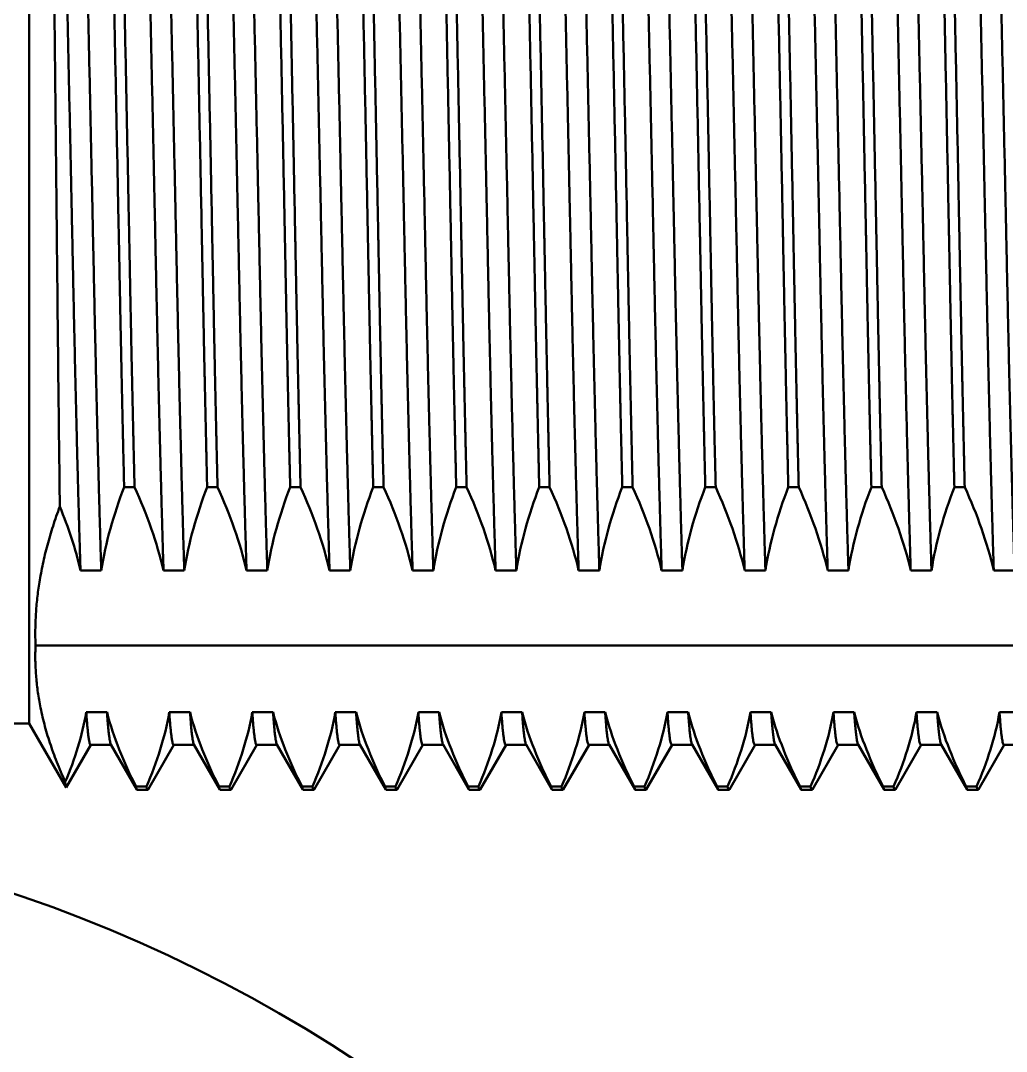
# Model space of a CAD drawing. Header units: millimetres. Extents: x -86 to 841, y -58 to 594.
# Drawn here: x 547.69 to 556.6, y 241.76 to 251.07 of the extents above; entities that cross this region are included whole.
import ezdxf

# ---------------------------------------------------------------- set-up
doc = ezdxf.new("R2010")
doc.units = ezdxf.units.MM
doc.layers.add('Visible (ISO)', color=7, linetype='Continuous', lineweight=50)

msp = doc.modelspace()

# ---------------------------------------------------------------- linework, layer by layer
at = {"layer": 'Visible (ISO)'}
for p, q in [((547.7696, 255.5206), (547.7696, 244.7206)), ((548.628, 246.8547), (548.7218, 246.8547)), ((549.378, 246.8547), (549.4718, 246.8547)), ((550.128, 246.8547), (550.2218, 246.8547)), ((550.878, 246.8547), (550.9718, 246.8547)), ((551.628, 246.8547), (551.7218, 246.8547)), ((552.378, 246.8547), (552.4718, 246.8547)), ((553.128, 246.8547), (553.2218, 246.8547)), ((553.878, 246.8547), (553.9718, 246.8547)), ((554.628, 246.8547), (554.7218, 246.8547)), ((555.378, 246.8547), (555.4718, 246.8547)), ((556.128, 246.8547), (556.2218, 246.8547)), ((548.4212, 246.1029), (548.2337, 246.1029)), ((549.1712, 246.1029), (548.9837, 246.1029)), ((549.9212, 246.1029), (549.7337, 246.1029)), ((550.6712, 246.1029), (550.4837, 246.1029)), ((551.4212, 246.1029), (551.2337, 246.1029)), ((552.1712, 246.1029), (551.9837, 246.1029)), ((552.9212, 246.1029), (552.7337, 246.1029)), ((553.6712, 246.1029), (553.4837, 246.1029)), ((554.4212, 246.1029), (554.2337, 246.1029)), ((555.1712, 246.1029), (554.9837, 246.1029)), ((555.9212, 246.1029), (555.7337, 246.1029)), ((556.6712, 246.1029), (556.4837, 246.1029)), ((547.8273, 245.4254), (560.416, 245.4254)), ((548.2858, 244.8212), (548.4733, 244.8212)), ((549.0358, 244.8212), (549.2233, 244.8212)), ((549.7858, 244.8212), (549.9733, 244.8212)), ((550.5358, 244.8212), (550.7233, 244.8212)), ((551.2858, 244.8212), (551.4733, 244.8212)), ((552.0358, 244.8212), (552.2233, 244.8212)), ((552.7858, 244.8212), (552.9733, 244.8212)), ((553.5358, 244.8212), (553.7233, 244.8212)), ((554.2858, 244.8212), (554.4733, 244.8212)), ((555.0358, 244.8212), (555.2233, 244.8212)), ((555.7858, 244.8212), (555.9733, 244.8212)), ((556.5358, 244.8212), (556.7233, 244.8212)), ((547.7696, 244.7206), (542.0054, 244.7206)), ((547.7696, 244.7206), (548.1036, 244.1421)), ((548.3278, 244.5266), (548.1057, 244.1421)), ((548.3255, 244.5266), (548.5107, 244.5266)), ((548.7431, 244.1243), (548.5085, 244.5306)), ((549.0778, 244.5266), (548.8453, 244.1243)), ((549.0755, 244.5266), (549.2607, 244.5266)), ((549.4931, 244.1243), (549.2585, 244.5306)), ((549.8278, 244.5266), (549.5953, 244.1243)), ((549.8255, 244.5266), (550.0107, 244.5266)), ((550.2431, 244.1243), (550.0085, 244.5306)), ((550.5778, 244.5266), (550.3453, 244.1243)), ((550.5755, 244.5266), (550.7607, 244.5266)), ((550.9931, 244.1243), (550.7585, 244.5306)), ((551.3278, 244.5266), (551.0953, 244.1243)), ((551.3255, 244.5266), (551.5107, 244.5266)), ((551.7431, 244.1243), (551.5085, 244.5306)), ((552.0778, 244.5266), (551.8453, 244.1243)), ((552.0755, 244.5266), (552.2607, 244.5266)), ((552.4931, 244.1243), (552.2585, 244.5306)), ((552.8278, 244.5266), (552.5953, 244.1243)), ((552.8255, 244.5266), (553.0107, 244.5266)), ((553.2431, 244.1243), (553.0085, 244.5306)), ((553.5778, 244.5266), (553.3453, 244.1243)), ((553.5755, 244.5266), (553.7607, 244.5266)), ((553.9931, 244.1243), (553.7585, 244.5306)), ((554.3278, 244.5266), (554.0953, 244.1243)), ((554.3255, 244.5266), (554.5107, 244.5266)), ((554.7431, 244.1243), (554.5085, 244.5306)), ((555.0778, 244.5266), (554.8453, 244.1243)), ((555.0755, 244.5266), (555.2607, 244.5266)), ((555.4931, 244.1243), (555.2585, 244.5306)), ((555.8278, 244.5266), (555.5953, 244.1243)), ((555.8255, 244.5266), (556.0107, 244.5266)), ((556.2431, 244.1243), (556.0085, 244.5306)), ((556.5778, 244.5266), (556.3453, 244.1243)), ((556.5755, 244.5266), (556.7607, 244.5266)), ((548.8289, 244.1508), (548.7352, 244.1508)), ((548.8412, 244.1206), (548.7474, 244.1206)), ((549.5789, 244.1508), (549.4852, 244.1508)), ((549.5912, 244.1206), (549.4974, 244.1206)), ((550.3289, 244.1508), (550.2352, 244.1508)), ((550.3412, 244.1206), (550.2474, 244.1206)), ((551.0789, 244.1508), (550.9852, 244.1508)), ((551.0912, 244.1206), (550.9974, 244.1206)), ((551.8289, 244.1508), (551.7352, 244.1508)), ((551.8412, 244.1206), (551.7474, 244.1206)), ((552.5789, 244.1508), (552.4852, 244.1508)), ((552.5912, 244.1206), (552.4974, 244.1206)), ((553.3289, 244.1508), (553.2352, 244.1508)), ((553.3412, 244.1206), (553.2474, 244.1206)), ((554.0789, 244.1508), (553.9852, 244.1508)), ((554.0912, 244.1206), (553.9974, 244.1206)), ((554.8289, 244.1508), (554.7352, 244.1508)), ((554.8412, 244.1206), (554.7474, 244.1206)), ((555.5789, 244.1508), (555.4852, 244.1508)), ((555.5912, 244.1206), (555.4974, 244.1206)), ((556.3289, 244.1508), (556.2352, 244.1508)), ((556.3412, 244.1206), (556.2474, 244.1206))]:
    msp.add_line(p, q, dxfattribs=at)
msp.add_arc((543.416, 230.6206), 13.25, 10.87572, 168.85231, dxfattribs=at)
msp.add_ellipse((548.0932, 250.1031), major_axis=(0.0114, -5.9619), ratio=0.010088, start_param=6.152069, end_param=6.300566, dxfattribs=at)
for points, weights, knots in [([(548.628, 246.8547), (548.6072, 247.7134), (548.5879, 248.7083), (548.541, 251.1237), (548.4941, 253.2454), (548.4472, 255.367), (548.4004, 255.952), (548.3848, 256.1458), (548.3681, 256.1169)], [0.962660741352, 0.967178132478, 1, 0.923879532511, 1, 0.923879532511, 1, 0.973432397853, 0.965410070246], [0.85075365, 0.85075365, 0.85075365, 0.85267857, 0.85267857, 0.85714286, 0.85714286, 0.86160714, 0.86160714, 0.86316527, 0.86316527, 0.86316527]), ([(548.7218, 246.8547), (548.7009, 247.7134), (548.6816, 248.7083), (548.6347, 251.1237), (548.5879, 253.2454), (548.541, 255.367), (548.4941, 255.952), (548.4806, 256.1206), (548.4662, 256.1206)], [0.962660741352, 0.967178132478, 1, 0.923879532511, 1, 0.923879532511, 1, 0.976805622715, 0.967746185884], [0.81503936, 0.81503936, 0.81503936, 0.81696429, 0.81696429, 0.82142857, 0.82142857, 0.82589286, 0.82589286, 0.82725315, 0.82725315, 0.82725315]), ([(549.378, 246.8547), (549.3572, 247.7134), (549.3379, 248.7083), (549.291, 251.1237), (549.2441, 253.2454), (549.1972, 255.367), (549.1504, 255.952), (549.1348, 256.1458), (549.1181, 256.1169)], [0.962660741352, 0.967178132478, 1, 0.923879532511, 1, 0.923879532511, 1, 0.973432397853, 0.965410070246], [0.81503936, 0.81503936, 0.81503936, 0.81696429, 0.81696429, 0.82142857, 0.82142857, 0.82589286, 0.82589286, 0.82745098, 0.82745098, 0.82745098]), ([(549.4718, 246.8547), (549.4509, 247.7134), (549.4316, 248.7083), (549.3847, 251.1237), (549.3379, 253.2454), (549.291, 255.367), (549.2441, 255.952), (549.2306, 256.1206), (549.2162, 256.1206)], [0.962660741352, 0.967178132478, 1, 0.923879532511, 1, 0.923879532511, 1, 0.976805622715, 0.967746185884], [0.77932507, 0.77932507, 0.77932507, 0.78125, 0.78125, 0.78571429, 0.78571429, 0.79017857, 0.79017857, 0.79153887, 0.79153887, 0.79153887]), ([(550.128, 246.8547), (550.1072, 247.7134), (550.0879, 248.7083), (550.041, 251.1237), (549.9941, 253.2454), (549.9472, 255.367), (549.9004, 255.952), (549.8848, 256.1458), (549.8681, 256.1169)], [0.962660741352, 0.967178132478, 1, 0.923879532511, 1, 0.923879532511, 1, 0.973432397853, 0.965410070246], [0.77932507, 0.77932507, 0.77932507, 0.78125, 0.78125, 0.78571429, 0.78571429, 0.79017857, 0.79017857, 0.7917367, 0.7917367, 0.7917367]), ([(550.2218, 246.8547), (550.2009, 247.7134), (550.1816, 248.7083), (550.1347, 251.1237), (550.0879, 253.2454), (550.041, 255.367), (549.9941, 255.952), (549.9806, 256.1206), (549.9662, 256.1206)], [0.962660741352, 0.967178132478, 1, 0.923879532511, 1, 0.923879532511, 1, 0.976805622715, 0.967746185884], [0.74361079, 0.74361079, 0.74361079, 0.74553571, 0.74553571, 0.75, 0.75, 0.75446429, 0.75446429, 0.75582458, 0.75582458, 0.75582458]), ([(550.878, 246.8547), (550.8572, 247.7134), (550.8379, 248.7083), (550.791, 251.1237), (550.7441, 253.2454), (550.6972, 255.367), (550.6504, 255.952), (550.6348, 256.1458), (550.6181, 256.1169)], [0.962660741352, 0.967178132478, 1, 0.923879532511, 1, 0.923879532511, 1, 0.973432397853, 0.965410070246], [0.74361079, 0.74361079, 0.74361079, 0.74553571, 0.74553571, 0.75, 0.75, 0.75446429, 0.75446429, 0.75602241, 0.75602241, 0.75602241]), ([(550.9718, 246.8547), (550.9509, 247.7134), (550.9316, 248.7083), (550.8847, 251.1237), (550.8379, 253.2454), (550.791, 255.367), (550.7441, 255.952), (550.7306, 256.1206), (550.7162, 256.1206)], [0.962660741352, 0.967178132478, 1, 0.923879532511, 1, 0.923879532511, 1, 0.976805622715, 0.967746185884], [0.7078965, 0.7078965, 0.7078965, 0.70982143, 0.70982143, 0.71428571, 0.71428571, 0.71875, 0.71875, 0.7201103, 0.7201103, 0.7201103]), ([(551.628, 246.8547), (551.6072, 247.7134), (551.5879, 248.7083), (551.541, 251.1237), (551.4941, 253.2454), (551.4472, 255.367), (551.4004, 255.952), (551.3848, 256.1458), (551.3681, 256.1169)], [0.962660741352, 0.967178132478, 1, 0.923879532511, 1, 0.923879532511, 1, 0.973432397853, 0.965410070246], [0.7078965, 0.7078965, 0.7078965, 0.70982143, 0.70982143, 0.71428571, 0.71428571, 0.71875, 0.71875, 0.72030813, 0.72030813, 0.72030813]), ([(551.7218, 246.8547), (551.7009, 247.7134), (551.6816, 248.7083), (551.6347, 251.1237), (551.5879, 253.2454), (551.541, 255.367), (551.4941, 255.952), (551.4806, 256.1206), (551.4662, 256.1206)], [0.962660741352, 0.967178132478, 1, 0.923879532511, 1, 0.923879532511, 1, 0.976805622715, 0.967746185884], [0.67218222, 0.67218222, 0.67218222, 0.67410714, 0.67410714, 0.67857143, 0.67857143, 0.68303571, 0.68303571, 0.68439601, 0.68439601, 0.68439601]), ([(552.378, 246.8547), (552.3572, 247.7134), (552.3379, 248.7083), (552.291, 251.1237), (552.2441, 253.2454), (552.1972, 255.367), (552.1504, 255.952), (552.1348, 256.1458), (552.1181, 256.1169)], [0.962660741352, 0.967178132478, 1, 0.923879532511, 1, 0.923879532511, 1, 0.973432397853, 0.965410070246], [0.67218222, 0.67218222, 0.67218222, 0.67410714, 0.67410714, 0.67857143, 0.67857143, 0.68303571, 0.68303571, 0.68459384, 0.68459384, 0.68459384]), ([(552.4718, 246.8547), (552.4509, 247.7134), (552.4316, 248.7083), (552.3847, 251.1237), (552.3379, 253.2454), (552.291, 255.367), (552.2441, 255.952), (552.2306, 256.1206), (552.2162, 256.1206)], [0.962660741352, 0.967178132478, 1, 0.923879532511, 1, 0.923879532511, 1, 0.976805622715, 0.967746185884], [0.63646793, 0.63646793, 0.63646793, 0.63839286, 0.63839286, 0.64285714, 0.64285714, 0.64732143, 0.64732143, 0.64868172, 0.64868172, 0.64868172]), ([(553.128, 246.8547), (553.1072, 247.7134), (553.0879, 248.7083), (553.041, 251.1237), (552.9941, 253.2454), (552.9472, 255.367), (552.9004, 255.952), (552.8848, 256.1458), (552.8681, 256.1169)], [0.962660741352, 0.967178132478, 1, 0.923879532511, 1, 0.923879532511, 1, 0.973432397853, 0.965410070246], [0.63646793, 0.63646793, 0.63646793, 0.63839286, 0.63839286, 0.64285714, 0.64285714, 0.64732143, 0.64732143, 0.64887956, 0.64887956, 0.64887956]), ([(553.2218, 246.8547), (553.2009, 247.7134), (553.1816, 248.7083), (553.1347, 251.1237), (553.0879, 253.2454), (553.041, 255.367), (552.9941, 255.952), (552.9806, 256.1206), (552.9662, 256.1206)], [0.962660741352, 0.967178132478, 1, 0.923879532511, 1, 0.923879532511, 1, 0.976805622715, 0.967746185884], [0.60075365, 0.60075365, 0.60075365, 0.60267857, 0.60267857, 0.60714286, 0.60714286, 0.61160714, 0.61160714, 0.61296744, 0.61296744, 0.61296744]), ([(553.878, 246.8547), (553.8572, 247.7134), (553.8379, 248.7083), (553.791, 251.1237), (553.7441, 253.2454), (553.6972, 255.367), (553.6504, 255.952), (553.6348, 256.1458), (553.6181, 256.1169)], [0.962660741352, 0.967178132478, 1, 0.923879532511, 1, 0.923879532511, 1, 0.973432397853, 0.965410070246], [0.60075365, 0.60075365, 0.60075365, 0.60267857, 0.60267857, 0.60714286, 0.60714286, 0.61160714, 0.61160714, 0.61316527, 0.61316527, 0.61316527]), ([(553.9718, 246.8547), (553.9509, 247.7134), (553.9316, 248.7083), (553.8847, 251.1237), (553.8379, 253.2454), (553.791, 255.367), (553.7441, 255.952), (553.7306, 256.1206), (553.7162, 256.1206)], [0.962660741352, 0.967178132478, 1, 0.923879532511, 1, 0.923879532511, 1, 0.976805622715, 0.967746185884], [0.56503936, 0.56503936, 0.56503936, 0.56696429, 0.56696429, 0.57142857, 0.57142857, 0.57589286, 0.57589286, 0.57725315, 0.57725315, 0.57725315]), ([(554.628, 246.8547), (554.6072, 247.7134), (554.5879, 248.7083), (554.541, 251.1237), (554.4941, 253.2454), (554.4472, 255.367), (554.4004, 255.952), (554.3848, 256.1458), (554.3681, 256.1169)], [0.962660741352, 0.967178132478, 1, 0.923879532511, 1, 0.923879532511, 1, 0.973432397853, 0.965410070246], [0.56503936, 0.56503936, 0.56503936, 0.56696429, 0.56696429, 0.57142857, 0.57142857, 0.57589286, 0.57589286, 0.57745098, 0.57745098, 0.57745098]), ([(554.7218, 246.8547), (554.7009, 247.7134), (554.6816, 248.7083), (554.6347, 251.1237), (554.5879, 253.2454), (554.541, 255.367), (554.4941, 255.952), (554.4806, 256.1206), (554.4662, 256.1206)], [0.962660741352, 0.967178132478, 1, 0.923879532511, 1, 0.923879532511, 1, 0.976805622715, 0.967746185884], [0.52932507, 0.52932507, 0.52932507, 0.53125, 0.53125, 0.53571429, 0.53571429, 0.54017857, 0.54017857, 0.54153887, 0.54153887, 0.54153887]), ([(555.378, 246.8547), (555.3572, 247.7134), (555.3379, 248.7083), (555.291, 251.1237), (555.2441, 253.2454), (555.1972, 255.367), (555.1504, 255.952), (555.1348, 256.1458), (555.1181, 256.1169)], [0.962660741352, 0.967178132478, 1, 0.923879532511, 1, 0.923879532511, 1, 0.973432397853, 0.965410070246], [0.52932507, 0.52932507, 0.52932507, 0.53125, 0.53125, 0.53571429, 0.53571429, 0.54017857, 0.54017857, 0.5417367, 0.5417367, 0.5417367]), ([(555.4718, 246.8547), (555.4509, 247.7134), (555.4316, 248.7083), (555.3847, 251.1237), (555.3379, 253.2454), (555.291, 255.367), (555.2441, 255.952), (555.2306, 256.1206), (555.2162, 256.1206)], [0.962660741352, 0.967178132478, 1, 0.923879532511, 1, 0.923879532511, 1, 0.976805622715, 0.967746185884], [0.49361079, 0.49361079, 0.49361079, 0.49553571, 0.49553571, 0.5, 0.5, 0.50446429, 0.50446429, 0.50582458, 0.50582458, 0.50582458]), ([(556.128, 246.8547), (556.1072, 247.7134), (556.0879, 248.7083), (556.041, 251.1237), (555.9941, 253.2454), (555.9472, 255.367), (555.9004, 255.952), (555.8848, 256.1458), (555.8681, 256.1169)], [0.962660741352, 0.967178132478, 1, 0.923879532511, 1, 0.923879532511, 1, 0.973432397853, 0.965410070246], [0.49361079, 0.49361079, 0.49361079, 0.49553571, 0.49553571, 0.5, 0.5, 0.50446429, 0.50446429, 0.50602241, 0.50602241, 0.50602241]), ([(556.2218, 246.8547), (556.2009, 247.7134), (556.1816, 248.7083), (556.1347, 251.1237), (556.0879, 253.2454), (556.041, 255.367), (555.9941, 255.952), (555.9806, 256.1206), (555.9662, 256.1206)], [0.962660741352, 0.967178132478, 1, 0.923879532511, 1, 0.923879532511, 1, 0.976805622715, 0.967746185884], [0.4578965, 0.4578965, 0.4578965, 0.45982143, 0.45982143, 0.46428571, 0.46428571, 0.46875, 0.46875, 0.4701103, 0.4701103, 0.4701103]), ([(548.2337, 246.1029), (548.1987, 247.2298), (548.166, 248.8038), (548.1191, 251.0558), (548.0722, 253.034), (548.0254, 255.0121), (547.9785, 255.5575), (547.9671, 255.6899), (547.955, 255.7108)], [0.968998828714, 0.945548623307, 1, 0.923879532511, 1, 0.923879532511, 1, 0.980392598618, 0.970886296234], [0.84948513, 0.84948513, 0.84948513, 0.85267857, 0.85267857, 0.85714286, 0.85714286, 0.86160714, 0.86160714, 0.86275707, 0.86275707, 0.86275707]), ([(548.4212, 246.1029), (548.3862, 247.2298), (548.3535, 248.8038), (548.3066, 251.0558), (548.2597, 253.034), (548.2129, 255.0121), (548.166, 255.5575), (548.1525, 255.7147), (548.138, 255.7147)], [0.968998828714, 0.945548623307, 1, 0.923879532511, 1, 0.923879532511, 1, 0.976805622715, 0.967746185884], [0.84948513, 0.84948513, 0.84948513, 0.85267857, 0.85267857, 0.85714286, 0.85714286, 0.86160714, 0.86160714, 0.86296744, 0.86296744, 0.86296744]), ([(548.9837, 246.1029), (548.9487, 247.2298), (548.916, 248.8038), (548.8691, 251.0558), (548.8222, 253.034), (548.7754, 255.0121), (548.7285, 255.5575), (548.7171, 255.6899), (548.705, 255.7108)], [0.968998828714, 0.945548623307, 1, 0.923879532511, 1, 0.923879532511, 1, 0.980392598618, 0.970886296234], [0.81377084, 0.81377084, 0.81377084, 0.81696429, 0.81696429, 0.82142857, 0.82142857, 0.82589286, 0.82589286, 0.82704278, 0.82704278, 0.82704278]), ([(549.1712, 246.1029), (549.1362, 247.2298), (549.1035, 248.8038), (549.0566, 251.0558), (549.0097, 253.034), (548.9629, 255.0121), (548.916, 255.5575), (548.9025, 255.7147), (548.888, 255.7147)], [0.968998828714, 0.945548623307, 1, 0.923879532511, 1, 0.923879532511, 1, 0.976805622714, 0.967746185884], [0.81377084, 0.81377084, 0.81377084, 0.81696429, 0.81696429, 0.82142857, 0.82142857, 0.82589286, 0.82589286, 0.82725315, 0.82725315, 0.82725315]), ([(549.7337, 246.1029), (549.6987, 247.2298), (549.666, 248.8038), (549.6191, 251.0558), (549.5722, 253.034), (549.5254, 255.0121), (549.4785, 255.5575), (549.4671, 255.6899), (549.455, 255.7108)], [0.968998828714, 0.945548623307, 1, 0.923879532511, 1, 0.923879532511, 1, 0.980392598618, 0.970886296234], [0.77805656, 0.77805656, 0.77805656, 0.78125, 0.78125, 0.78571429, 0.78571429, 0.79017857, 0.79017857, 0.7913285, 0.7913285, 0.7913285]), ([(549.9212, 246.1029), (549.8862, 247.2298), (549.8535, 248.8038), (549.8066, 251.0558), (549.7597, 253.034), (549.7129, 255.0121), (549.666, 255.5575), (549.6525, 255.7147), (549.638, 255.7147)], [0.968998828714, 0.945548623307, 1, 0.923879532511, 1, 0.923879532511, 1, 0.976805622714, 0.967746185884], [0.77805656, 0.77805656, 0.77805656, 0.78125, 0.78125, 0.78571429, 0.78571429, 0.79017857, 0.79017857, 0.79153887, 0.79153887, 0.79153887]), ([(550.4837, 246.1029), (550.4487, 247.2298), (550.416, 248.8038), (550.3691, 251.0558), (550.3222, 253.034), (550.2754, 255.0121), (550.2285, 255.5575), (550.2171, 255.6899), (550.205, 255.7108)], [0.968998828714, 0.945548623307, 1, 0.923879532511, 1, 0.923879532511, 1, 0.980392598618, 0.970886296234], [0.74234227, 0.74234227, 0.74234227, 0.74553571, 0.74553571, 0.75, 0.75, 0.75446429, 0.75446429, 0.75561421, 0.75561421, 0.75561421]), ([(550.6712, 246.1029), (550.6362, 247.2298), (550.6035, 248.8038), (550.5566, 251.0558), (550.5097, 253.034), (550.4629, 255.0121), (550.416, 255.5575), (550.4025, 255.7147), (550.388, 255.7147)], [0.968998828714, 0.945548623307, 1, 0.923879532511, 1, 0.923879532511, 1, 0.976805622714, 0.967746185884], [0.74234227, 0.74234227, 0.74234227, 0.74553571, 0.74553571, 0.75, 0.75, 0.75446429, 0.75446429, 0.75582458, 0.75582458, 0.75582458]), ([(551.2337, 246.1029), (551.1987, 247.2298), (551.166, 248.8038), (551.1191, 251.0558), (551.0722, 253.034), (551.0254, 255.0121), (550.9785, 255.5575), (550.9671, 255.6899), (550.955, 255.7108)], [0.968998828714, 0.945548623307, 1, 0.923879532511, 1, 0.923879532511, 1, 0.980392598618, 0.970886296234], [0.70662798, 0.70662798, 0.70662798, 0.70982143, 0.70982143, 0.71428571, 0.71428571, 0.71875, 0.71875, 0.71989993, 0.71989993, 0.71989993]), ([(551.4212, 246.1029), (551.3862, 247.2298), (551.3535, 248.8038), (551.3066, 251.0558), (551.2597, 253.034), (551.2129, 255.0121), (551.166, 255.5575), (551.1525, 255.7147), (551.138, 255.7147)], [0.968998828714, 0.945548623307, 1, 0.923879532511, 1, 0.923879532511, 1, 0.976805622714, 0.967746185884], [0.70662798, 0.70662798, 0.70662798, 0.70982143, 0.70982143, 0.71428571, 0.71428571, 0.71875, 0.71875, 0.7201103, 0.7201103, 0.7201103]), ([(551.9837, 246.1029), (551.9487, 247.2298), (551.916, 248.8038), (551.8691, 251.0558), (551.8222, 253.034), (551.7754, 255.0121), (551.7285, 255.5575), (551.7171, 255.6899), (551.705, 255.7108)], [0.968998828714, 0.945548623307, 1, 0.923879532511, 1, 0.923879532511, 1, 0.980392598618, 0.970886296234], [0.6709137, 0.6709137, 0.6709137, 0.67410714, 0.67410714, 0.67857143, 0.67857143, 0.68303571, 0.68303571, 0.68418564, 0.68418564, 0.68418564]), ([(552.1712, 246.1029), (552.1362, 247.2298), (552.1035, 248.8038), (552.0566, 251.0558), (552.0097, 253.034), (551.9629, 255.0121), (551.916, 255.5575), (551.9025, 255.7147), (551.888, 255.7147)], [0.968998828714, 0.945548623307, 1, 0.923879532511, 1, 0.923879532511, 1, 0.976805622714, 0.967746185884], [0.6709137, 0.6709137, 0.6709137, 0.67410714, 0.67410714, 0.67857143, 0.67857143, 0.68303571, 0.68303571, 0.68439601, 0.68439601, 0.68439601]), ([(552.7337, 246.1029), (552.6987, 247.2298), (552.666, 248.8038), (552.6191, 251.0558), (552.5722, 253.034), (552.5254, 255.0121), (552.4785, 255.5575), (552.4671, 255.6899), (552.455, 255.7108)], [0.968998828714, 0.945548623307, 1, 0.923879532511, 1, 0.923879532511, 1, 0.980392598618, 0.970886296234], [0.63519941, 0.63519941, 0.63519941, 0.63839286, 0.63839286, 0.64285714, 0.64285714, 0.64732143, 0.64732143, 0.64847136, 0.64847136, 0.64847136]), ([(552.9212, 246.1029), (552.8862, 247.2298), (552.8535, 248.8038), (552.8066, 251.0558), (552.7597, 253.034), (552.7129, 255.0121), (552.666, 255.5575), (552.6525, 255.7147), (552.638, 255.7147)], [0.968998828714, 0.945548623307, 1, 0.923879532511, 1, 0.923879532511, 1, 0.976805622714, 0.967746185884], [0.63519941, 0.63519941, 0.63519941, 0.63839286, 0.63839286, 0.64285714, 0.64285714, 0.64732143, 0.64732143, 0.64868172, 0.64868172, 0.64868172]), ([(553.4837, 246.1029), (553.4487, 247.2298), (553.416, 248.8038), (553.3691, 251.0558), (553.3222, 253.034), (553.2754, 255.0121), (553.2285, 255.5575), (553.2171, 255.6899), (553.205, 255.7108)], [0.968998828714, 0.945548623307, 1, 0.923879532511, 1, 0.923879532511, 1, 0.980392598618, 0.970886296234], [0.59948513, 0.59948513, 0.59948513, 0.60267857, 0.60267857, 0.60714286, 0.60714286, 0.61160714, 0.61160714, 0.61275707, 0.61275707, 0.61275707]), ([(553.6712, 246.1029), (553.6362, 247.2298), (553.6035, 248.8038), (553.5566, 251.0558), (553.5097, 253.034), (553.4629, 255.0121), (553.416, 255.5575), (553.4025, 255.7147), (553.388, 255.7147)], [0.968998828714, 0.945548623307, 1, 0.923879532511, 1, 0.923879532511, 1, 0.976805622714, 0.967746185884], [0.59948513, 0.59948513, 0.59948513, 0.60267857, 0.60267857, 0.60714286, 0.60714286, 0.61160714, 0.61160714, 0.61296744, 0.61296744, 0.61296744]), ([(554.2337, 246.1029), (554.1987, 247.2298), (554.166, 248.8038), (554.1191, 251.0558), (554.0722, 253.034), (554.0254, 255.0121), (553.9785, 255.5575), (553.9671, 255.6899), (553.955, 255.7108)], [0.968998828714, 0.945548623307, 1, 0.923879532511, 1, 0.923879532511, 1, 0.980392598618, 0.970886296234], [0.56377084, 0.56377084, 0.56377084, 0.56696429, 0.56696429, 0.57142857, 0.57142857, 0.57589286, 0.57589286, 0.57704278, 0.57704278, 0.57704278]), ([(554.4212, 246.1029), (554.3862, 247.2298), (554.3535, 248.8038), (554.3066, 251.0558), (554.2597, 253.034), (554.2129, 255.0121), (554.166, 255.5575), (554.1525, 255.7147), (554.138, 255.7147)], [0.968998828714, 0.945548623307, 1, 0.923879532511, 1, 0.923879532511, 1, 0.976805622714, 0.967746185884], [0.56377084, 0.56377084, 0.56377084, 0.56696429, 0.56696429, 0.57142857, 0.57142857, 0.57589286, 0.57589286, 0.57725315, 0.57725315, 0.57725315]), ([(554.9837, 246.1029), (554.9487, 247.2298), (554.916, 248.8038), (554.8691, 251.0558), (554.8222, 253.034), (554.7754, 255.0121), (554.7285, 255.5575), (554.7171, 255.6899), (554.705, 255.7108)], [0.968998828714, 0.945548623307, 1, 0.923879532511, 1, 0.923879532511, 1, 0.980392598618, 0.970886296234], [0.52805656, 0.52805656, 0.52805656, 0.53125, 0.53125, 0.53571429, 0.53571429, 0.54017857, 0.54017857, 0.5413285, 0.5413285, 0.5413285]), ([(555.1712, 246.1029), (555.1362, 247.2298), (555.1035, 248.8038), (555.0566, 251.0558), (555.0097, 253.034), (554.9629, 255.0121), (554.916, 255.5575), (554.9025, 255.7147), (554.888, 255.7147)], [0.968998828714, 0.945548623307, 1, 0.923879532511, 1, 0.923879532511, 1, 0.976805622714, 0.967746185884], [0.52805656, 0.52805656, 0.52805656, 0.53125, 0.53125, 0.53571429, 0.53571429, 0.54017857, 0.54017857, 0.54153887, 0.54153887, 0.54153887]), ([(555.7337, 246.1029), (555.6987, 247.2298), (555.666, 248.8038), (555.6191, 251.0558), (555.5722, 253.034), (555.5254, 255.0121), (555.4785, 255.5575), (555.4671, 255.6899), (555.455, 255.7108)], [0.968998828714, 0.945548623307, 1, 0.923879532511, 1, 0.923879532511, 1, 0.980392598618, 0.970886296234], [0.49234227, 0.49234227, 0.49234227, 0.49553571, 0.49553571, 0.5, 0.5, 0.50446429, 0.50446429, 0.50561421, 0.50561421, 0.50561421]), ([(555.9212, 246.1029), (555.8862, 247.2298), (555.8535, 248.8038), (555.8066, 251.0558), (555.7597, 253.034), (555.7129, 255.0121), (555.666, 255.5575), (555.6525, 255.7147), (555.638, 255.7147)], [0.968998828714, 0.945548623307, 1, 0.923879532511, 1, 0.923879532511, 1, 0.976805622714, 0.967746185884], [0.49234227, 0.49234227, 0.49234227, 0.49553571, 0.49553571, 0.5, 0.5, 0.50446429, 0.50446429, 0.50582458, 0.50582458, 0.50582458]), ([(556.4837, 246.1029), (556.4487, 247.2298), (556.416, 248.8038), (556.3691, 251.0558), (556.3222, 253.034), (556.2754, 255.0121), (556.2285, 255.5575), (556.2171, 255.6899), (556.205, 255.7108)], [0.968998828714, 0.945548623307, 1, 0.923879532511, 1, 0.923879532511, 1, 0.980392598618, 0.970886296234], [0.45662798, 0.45662798, 0.45662798, 0.45982143, 0.45982143, 0.46428571, 0.46428571, 0.46875, 0.46875, 0.46989993, 0.46989993, 0.46989993]), ([(556.6712, 246.1029), (556.6362, 247.2298), (556.6035, 248.8038), (556.5566, 251.0558), (556.5097, 253.034), (556.4629, 255.0121), (556.416, 255.5575), (556.4025, 255.7147), (556.388, 255.7147)], [0.968998828714, 0.945548623307, 1, 0.923879532511, 1, 0.923879532511, 1, 0.976805622714, 0.967746185884], [0.45662798, 0.45662798, 0.45662798, 0.45982143, 0.45982143, 0.46428571, 0.46428571, 0.46875, 0.46875, 0.4701103, 0.4701103, 0.4701103])]:
    msp.add_rational_spline(points, weights, degree=2, knots=knots, dxfattribs=at)
for points, knots in [([(548.0469, 246.6807), (548.0423, 247.0423), (548.0377, 247.431), (548.0286, 248.2642), (548.0242, 248.7097), (548.012, 249.922), (548.0039, 250.695), (547.9881, 252.1492), (547.9808, 252.8209), (547.9662, 253.9912), (547.9586, 254.4855), (547.9429, 255.2797), (547.9351, 255.5581), (547.9238, 255.7527), (547.92, 255.7811), (547.9161, 255.7744)], [-1.433975, -1.433975, -1.433975, -1.433975, -1.302401, -1.302401, -1.165545, -1.165545, -0.9371, -0.9371, -0.718486, -0.718486, -0.505454, -0.505454, -0.279411, -0.279411, -0.170158, -0.170158, -0.170158, -0.170158]), ([(548.628, 246.8547), (548.58, 246.7306), (548.5382, 246.606), (548.4686, 246.3551), (548.441, 246.2294), (548.4212, 246.1029)], [-0.1383794, -0.1383794, -0.1383794, -0.1383794, -0.0692014, -0.0692014, 0, 0, 0, 0]), ([(548.9837, 246.1029), (548.9541, 246.2295), (548.9169, 246.3553), (548.8289, 246.6061), (548.7781, 246.7308), (548.7218, 246.8547)], [-0.1392069, -0.1392069, -0.1392069, -0.1392069, -0.0696465, -0.0696465, 0, 0, 0, 0]), ([(549.378, 246.8547), (549.33, 246.7306), (549.2882, 246.606), (549.2186, 246.3551), (549.191, 246.2294), (549.1712, 246.1029)], [-0.1383794, -0.1383794, -0.1383794, -0.1383794, -0.0692014, -0.0692014, 0, 0, 0, 0]), ([(549.7337, 246.1029), (549.7041, 246.2295), (549.6669, 246.3553), (549.5789, 246.6061), (549.5281, 246.7308), (549.4718, 246.8547)], [-0.1392069, -0.1392069, -0.1392069, -0.1392069, -0.0696465, -0.0696465, 0, 0, 0, 0]), ([(550.128, 246.8547), (550.08, 246.7306), (550.0382, 246.606), (549.9686, 246.3551), (549.941, 246.2294), (549.9212, 246.1029)], [-0.1383794, -0.1383794, -0.1383794, -0.1383794, -0.0692014, -0.0692014, 0, 0, 0, 0]), ([(550.4837, 246.1029), (550.4541, 246.2295), (550.4169, 246.3553), (550.3289, 246.6061), (550.2781, 246.7308), (550.2218, 246.8547)], [-0.1392069, -0.1392069, -0.1392069, -0.1392069, -0.0696465, -0.0696465, 0, 0, 0, 0]), ([(550.878, 246.8547), (550.83, 246.7306), (550.7882, 246.606), (550.7186, 246.3551), (550.691, 246.2294), (550.6712, 246.1029)], [-0.1383794, -0.1383794, -0.1383794, -0.1383794, -0.0692014, -0.0692014, 0, 0, 0, 0]), ([(551.2337, 246.1029), (551.2041, 246.2295), (551.1669, 246.3553), (551.0789, 246.6061), (551.0281, 246.7308), (550.9718, 246.8547)], [-0.1392069, -0.1392069, -0.1392069, -0.1392069, -0.0696465, -0.0696465, 0, 0, 0, 0]), ([(551.628, 246.8547), (551.58, 246.7306), (551.5382, 246.606), (551.4686, 246.3551), (551.441, 246.2294), (551.4212, 246.1029)], [-0.1383794, -0.1383794, -0.1383794, -0.1383794, -0.0692014, -0.0692014, 0, 0, 0, 0]), ([(551.9837, 246.1029), (551.9541, 246.2295), (551.9169, 246.3553), (551.8289, 246.6061), (551.7781, 246.7308), (551.7218, 246.8547)], [-0.1392069, -0.1392069, -0.1392069, -0.1392069, -0.0696465, -0.0696465, 0, 0, 0, 0]), ([(552.378, 246.8547), (552.33, 246.7306), (552.2882, 246.606), (552.2186, 246.3551), (552.191, 246.2294), (552.1712, 246.1029)], [-0.1383794, -0.1383794, -0.1383794, -0.1383794, -0.0692014, -0.0692014, 0, 0, 0, 0]), ([(552.7337, 246.1029), (552.7041, 246.2295), (552.6669, 246.3553), (552.5789, 246.6061), (552.5281, 246.7308), (552.4718, 246.8547)], [-0.1392069, -0.1392069, -0.1392069, -0.1392069, -0.0696465, -0.0696465, 0, 0, 0, 0]), ([(553.128, 246.8547), (553.08, 246.7306), (553.0382, 246.606), (552.9686, 246.3551), (552.941, 246.2294), (552.9212, 246.1029)], [-0.1383794, -0.1383794, -0.1383794, -0.1383794, -0.0692014, -0.0692014, 0, 0, 0, 0]), ([(553.4837, 246.1029), (553.4541, 246.2295), (553.4169, 246.3553), (553.3289, 246.6061), (553.2781, 246.7308), (553.2218, 246.8547)], [-0.1392069, -0.1392069, -0.1392069, -0.1392069, -0.0696465, -0.0696465, 0, 0, 0, 0]), ([(553.878, 246.8547), (553.83, 246.7306), (553.7882, 246.606), (553.7186, 246.3551), (553.691, 246.2294), (553.6712, 246.1029)], [-0.1383794, -0.1383794, -0.1383794, -0.1383794, -0.0692014, -0.0692014, 0, 0, 0, 0]), ([(554.2337, 246.1029), (554.2041, 246.2295), (554.1669, 246.3553), (554.0789, 246.6061), (554.0281, 246.7308), (553.9718, 246.8547)], [-0.1392069, -0.1392069, -0.1392069, -0.1392069, -0.0696465, -0.0696465, 0, 0, 0, 0]), ([(554.628, 246.8547), (554.58, 246.7306), (554.5382, 246.606), (554.4686, 246.3551), (554.441, 246.2294), (554.4212, 246.1029)], [-0.1383794, -0.1383794, -0.1383794, -0.1383794, -0.0692014, -0.0692014, 0, 0, 0, 0]), ([(554.9837, 246.1029), (554.9541, 246.2295), (554.9169, 246.3553), (554.8289, 246.6061), (554.7781, 246.7308), (554.7218, 246.8547)], [-0.1392069, -0.1392069, -0.1392069, -0.1392069, -0.0696465, -0.0696465, 0, 0, 0, 0]), ([(555.378, 246.8547), (555.33, 246.7306), (555.2882, 246.606), (555.2186, 246.3551), (555.191, 246.2294), (555.1712, 246.1029)], [-0.1383794, -0.1383794, -0.1383794, -0.1383794, -0.0692014, -0.0692014, 0, 0, 0, 0]), ([(555.7337, 246.1029), (555.7041, 246.2295), (555.6669, 246.3553), (555.5789, 246.6061), (555.5281, 246.7308), (555.4718, 246.8547)], [-0.1392069, -0.1392069, -0.1392069, -0.1392069, -0.0696465, -0.0696465, 0, 0, 0, 0]), ([(556.128, 246.8547), (556.08, 246.7306), (556.0382, 246.606), (555.9686, 246.3551), (555.941, 246.2294), (555.9212, 246.1029)], [-0.1383794, -0.1383794, -0.1383794, -0.1383794, -0.0692014, -0.0692014, 0, 0, 0, 0]), ([(556.4837, 246.1029), (556.4541, 246.2295), (556.4169, 246.3553), (556.3289, 246.6061), (556.2781, 246.7308), (556.2218, 246.8547)], [-0.1392069, -0.1392069, -0.1392069, -0.1392069, -0.0696465, -0.0696465, 0, 0, 0, 0]), ([(548.2337, 246.1029), (548.211, 246.2), (548.1839, 246.2966), (548.1213, 246.4893), (548.0859, 246.5852), (548.0469, 246.6807)], [-0.1067052, -0.1067052, -0.1067052, -0.1067052, -0.0533638, -0.0533638, -0.000001, -0.000001, -0.000001, -0.000001]), ([(548.0967, 244.1924), (548.1402, 244.2962), (548.1782, 244.4005), (548.2418, 244.6104), (548.2672, 244.7155), (548.2858, 244.8212)], [-0.1297069, -0.1297069, -0.1297069, -0.1297069, -0.0648638, -0.0648638, 0, 0, 0, 0]), ([(548.4733, 244.8212), (548.5028, 244.7083), (548.5401, 244.5961), (548.6281, 244.3725), (548.6788, 244.2613), (548.7352, 244.1508)], [-0.1392079, -0.1392079, -0.1392079, -0.1392079, -0.0696475, -0.0696475, -0.000001, -0.000001, -0.000001, -0.000001]), ([(548.8289, 244.1508), (548.8769, 244.2614), (548.9188, 244.3726), (548.9884, 244.5963), (549.016, 244.7084), (549.0358, 244.8212)], [-0.1383794, -0.1383794, -0.1383794, -0.1383794, -0.0692014, -0.0692014, 0, 0, 0, 0]), ([(549.2233, 244.8212), (549.2528, 244.7083), (549.2901, 244.5961), (549.3781, 244.3725), (549.4288, 244.2613), (549.4852, 244.1508)], [-0.1392079, -0.1392079, -0.1392079, -0.1392079, -0.0696475, -0.0696475, -0.000001, -0.000001, -0.000001, -0.000001]), ([(549.5789, 244.1508), (549.6269, 244.2614), (549.6688, 244.3726), (549.7384, 244.5963), (549.766, 244.7084), (549.7858, 244.8212)], [-0.1383794, -0.1383794, -0.1383794, -0.1383794, -0.0692014, -0.0692014, 0, 0, 0, 0]), ([(549.9733, 244.8212), (550.0028, 244.7083), (550.0401, 244.5961), (550.1281, 244.3725), (550.1788, 244.2613), (550.2352, 244.1508)], [-0.1392079, -0.1392079, -0.1392079, -0.1392079, -0.0696475, -0.0696475, -0.000001, -0.000001, -0.000001, -0.000001]), ([(550.3289, 244.1508), (550.3769, 244.2614), (550.4188, 244.3726), (550.4884, 244.5963), (550.516, 244.7084), (550.5358, 244.8212)], [-0.1383794, -0.1383794, -0.1383794, -0.1383794, -0.0692014, -0.0692014, 0, 0, 0, 0]), ([(550.7233, 244.8212), (550.7528, 244.7083), (550.7901, 244.5961), (550.8781, 244.3725), (550.9288, 244.2613), (550.9852, 244.1508)], [-0.1392079, -0.1392079, -0.1392079, -0.1392079, -0.0696475, -0.0696475, -0.000001, -0.000001, -0.000001, -0.000001]), ([(551.0789, 244.1508), (551.1269, 244.2614), (551.1688, 244.3726), (551.2384, 244.5963), (551.266, 244.7084), (551.2858, 244.8212)], [-0.1383794, -0.1383794, -0.1383794, -0.1383794, -0.0692014, -0.0692014, 0, 0, 0, 0]), ([(551.4733, 244.8212), (551.5028, 244.7083), (551.5401, 244.5961), (551.6281, 244.3725), (551.6788, 244.2613), (551.7352, 244.1508)], [-0.1392079, -0.1392079, -0.1392079, -0.1392079, -0.0696475, -0.0696475, -0.000001, -0.000001, -0.000001, -0.000001]), ([(551.8289, 244.1508), (551.8769, 244.2614), (551.9188, 244.3726), (551.9884, 244.5963), (552.016, 244.7084), (552.0358, 244.8212)], [-0.1383794, -0.1383794, -0.1383794, -0.1383794, -0.0692014, -0.0692014, 0, 0, 0, 0]), ([(552.2233, 244.8212), (552.2528, 244.7083), (552.2901, 244.5961), (552.3781, 244.3725), (552.4288, 244.2613), (552.4852, 244.1508)], [-0.1392079, -0.1392079, -0.1392079, -0.1392079, -0.0696475, -0.0696475, -0.000001, -0.000001, -0.000001, -0.000001]), ([(552.5789, 244.1508), (552.6269, 244.2614), (552.6688, 244.3726), (552.7384, 244.5963), (552.766, 244.7084), (552.7858, 244.8212)], [-0.1383794, -0.1383794, -0.1383794, -0.1383794, -0.0692014, -0.0692014, 0, 0, 0, 0]), ([(552.9733, 244.8212), (553.0028, 244.7083), (553.0401, 244.5961), (553.1281, 244.3725), (553.1788, 244.2613), (553.2352, 244.1508)], [-0.1392079, -0.1392079, -0.1392079, -0.1392079, -0.0696475, -0.0696475, -0.000001, -0.000001, -0.000001, -0.000001]), ([(553.3289, 244.1508), (553.3769, 244.2614), (553.4188, 244.3726), (553.4884, 244.5963), (553.516, 244.7084), (553.5358, 244.8212)], [-0.1383794, -0.1383794, -0.1383794, -0.1383794, -0.0692014, -0.0692014, 0, 0, 0, 0]), ([(553.7233, 244.8212), (553.7528, 244.7083), (553.7901, 244.5961), (553.8781, 244.3725), (553.9288, 244.2613), (553.9852, 244.1508)], [-0.1392079, -0.1392079, -0.1392079, -0.1392079, -0.0696475, -0.0696475, -0.000001, -0.000001, -0.000001, -0.000001]), ([(554.0789, 244.1508), (554.1269, 244.2614), (554.1688, 244.3726), (554.2384, 244.5963), (554.266, 244.7084), (554.2858, 244.8212)], [-0.1383794, -0.1383794, -0.1383794, -0.1383794, -0.0692014, -0.0692014, 0, 0, 0, 0]), ([(554.4733, 244.8212), (554.5028, 244.7083), (554.5401, 244.5961), (554.6281, 244.3725), (554.6788, 244.2613), (554.7352, 244.1508)], [-0.1392079, -0.1392079, -0.1392079, -0.1392079, -0.0696475, -0.0696475, -0.000001, -0.000001, -0.000001, -0.000001]), ([(554.8289, 244.1508), (554.8769, 244.2614), (554.9188, 244.3726), (554.9884, 244.5963), (555.016, 244.7084), (555.0358, 244.8212)], [-0.1383794, -0.1383794, -0.1383794, -0.1383794, -0.0692014, -0.0692014, 0, 0, 0, 0]), ([(555.2233, 244.8212), (555.2528, 244.7083), (555.2901, 244.5961), (555.3781, 244.3725), (555.4288, 244.2613), (555.4852, 244.1508)], [-0.1392079, -0.1392079, -0.1392079, -0.1392079, -0.0696475, -0.0696475, -0.000001, -0.000001, -0.000001, -0.000001]), ([(555.5789, 244.1508), (555.6269, 244.2614), (555.6688, 244.3726), (555.7384, 244.5963), (555.766, 244.7084), (555.7858, 244.8212)], [-0.1383794, -0.1383794, -0.1383794, -0.1383794, -0.0692014, -0.0692014, 0, 0, 0, 0]), ([(555.9733, 244.8212), (556.0028, 244.7083), (556.0401, 244.5961), (556.1281, 244.3725), (556.1788, 244.2613), (556.2352, 244.1508)], [-0.1392079, -0.1392079, -0.1392079, -0.1392079, -0.0696475, -0.0696475, -0.000001, -0.000001, -0.000001, -0.000001]), ([(556.3289, 244.1508), (556.3769, 244.2614), (556.4188, 244.3726), (556.4884, 244.5963), (556.516, 244.7084), (556.5358, 244.8212)], [-0.1383794, -0.1383794, -0.1383794, -0.1383794, -0.0692014, -0.0692014, 0, 0, 0, 0])]:
    msp.add_open_spline(points, degree=3, knots=knots, dxfattribs=at)
for points, weights in [([(548.0469, 246.6807), (547.8051, 246.032), (547.8273, 245.4254)], [3.3471257259, 3.47505265239, 3.46289345925]), ([(547.8273, 245.4254), (547.803, 244.834), (548.0967, 244.1924)], [3.46497204023, 3.47827698668, 3.32395212452]), ([(548.3255, 244.5266), (548.3056, 244.5266), (548.2858, 244.8212)], [0.967746185884, 0.955537588594, 0.968998828714]), ([(548.5085, 244.5306), (548.4908, 244.5611), (548.4733, 244.8212)], [0.965263472204, 0.957095981797, 0.968998828714]), ([(549.0755, 244.5266), (549.0556, 244.5266), (549.0358, 244.8212)], [0.967746185884, 0.955537588594, 0.968998828714]), ([(549.2585, 244.5306), (549.2408, 244.5611), (549.2233, 244.8212)], [0.965263472204, 0.957095981797, 0.968998828714]), ([(549.8255, 244.5266), (549.8056, 244.5266), (549.7858, 244.8212)], [0.967746185884, 0.955537588594, 0.968998828714]), ([(550.0085, 244.5306), (549.9908, 244.5611), (549.9733, 244.8212)], [0.965263472204, 0.957095981797, 0.968998828714]), ([(550.5755, 244.5266), (550.5556, 244.5266), (550.5358, 244.8212)], [0.967746185884, 0.955537588594, 0.968998828714]), ([(550.7585, 244.5306), (550.7408, 244.5611), (550.7233, 244.8212)], [0.965263472204, 0.957095981797, 0.968998828714]), ([(551.3255, 244.5266), (551.3056, 244.5266), (551.2858, 244.8212)], [0.967746185884, 0.955537588594, 0.968998828714]), ([(551.5085, 244.5306), (551.4908, 244.5611), (551.4733, 244.8212)], [0.965263472204, 0.957095981797, 0.968998828714]), ([(552.0755, 244.5266), (552.0556, 244.5266), (552.0358, 244.8212)], [0.967746185884, 0.955537588594, 0.968998828714]), ([(552.2585, 244.5306), (552.2408, 244.5611), (552.2233, 244.8212)], [0.965263472204, 0.957095981797, 0.968998828714]), ([(552.8255, 244.5266), (552.8056, 244.5266), (552.7858, 244.8212)], [0.967746185884, 0.955537588594, 0.968998828714]), ([(553.0085, 244.5306), (552.9908, 244.5611), (552.9733, 244.8212)], [0.965263472204, 0.957095981797, 0.968998828714]), ([(553.5755, 244.5266), (553.5556, 244.5266), (553.5358, 244.8212)], [0.967746185884, 0.955537588594, 0.968998828714]), ([(553.7585, 244.5306), (553.7408, 244.5611), (553.7233, 244.8212)], [0.965263472204, 0.957095981797, 0.968998828714]), ([(554.3255, 244.5266), (554.3056, 244.5266), (554.2858, 244.8212)], [0.967746185884, 0.955537588594, 0.968998828714]), ([(554.5085, 244.5306), (554.4908, 244.5611), (554.4733, 244.8212)], [0.965263472204, 0.957095981797, 0.968998828714]), ([(555.0755, 244.5266), (555.0556, 244.5266), (555.0358, 244.8212)], [0.967746185884, 0.955537588594, 0.968998828714]), ([(555.2585, 244.5306), (555.2408, 244.5611), (555.2233, 244.8212)], [0.965263472204, 0.957095981797, 0.968998828714]), ([(555.8255, 244.5266), (555.8056, 244.5266), (555.7858, 244.8212)], [0.967746185884, 0.955537588594, 0.968998828714]), ([(556.0085, 244.5306), (555.9908, 244.5611), (555.9733, 244.8212)], [0.965263472204, 0.957095981797, 0.968998828714]), ([(556.5755, 244.5266), (556.5556, 244.5266), (556.5358, 244.8212)], [0.967746185884, 0.955537588594, 0.968998828714]), ([(548.7474, 244.1206), (548.7413, 244.1206), (548.7352, 244.1508)], [0.967746185884, 0.963985807299, 0.962660741352]), ([(548.8453, 244.1243), (548.8372, 244.1102), (548.8289, 244.1508)], [0.970653896792, 0.964446291959, 0.962660741352]), ([(549.4974, 244.1206), (549.4913, 244.1206), (549.4852, 244.1508)], [0.967746185884, 0.963985807299, 0.962660741352]), ([(549.5953, 244.1243), (549.5872, 244.1102), (549.5789, 244.1508)], [0.970653896792, 0.964446291959, 0.962660741352]), ([(550.2474, 244.1206), (550.2413, 244.1206), (550.2352, 244.1508)], [0.967746185884, 0.963985807299, 0.962660741352]), ([(550.3453, 244.1243), (550.3372, 244.1102), (550.3289, 244.1508)], [0.970653896792, 0.964446291959, 0.962660741352]), ([(550.9974, 244.1206), (550.9913, 244.1206), (550.9852, 244.1508)], [0.967746185884, 0.963985807299, 0.962660741352]), ([(551.0953, 244.1243), (551.0872, 244.1102), (551.0789, 244.1508)], [0.970653896792, 0.964446291959, 0.962660741352]), ([(551.7474, 244.1206), (551.7413, 244.1206), (551.7352, 244.1508)], [0.967746185884, 0.963985807299, 0.962660741352]), ([(551.8453, 244.1243), (551.8372, 244.1102), (551.8289, 244.1508)], [0.970653896792, 0.964446291959, 0.962660741352]), ([(552.4974, 244.1206), (552.4913, 244.1206), (552.4852, 244.1508)], [0.967746185884, 0.963985807299, 0.962660741352]), ([(552.5953, 244.1243), (552.5872, 244.1102), (552.5789, 244.1508)], [0.970653896792, 0.964446291959, 0.962660741352]), ([(553.2474, 244.1206), (553.2413, 244.1206), (553.2352, 244.1508)], [0.967746185884, 0.963985807299, 0.962660741352]), ([(553.3453, 244.1243), (553.3372, 244.1102), (553.3289, 244.1508)], [0.970653896792, 0.964446291959, 0.962660741352]), ([(553.9974, 244.1206), (553.9913, 244.1206), (553.9852, 244.1508)], [0.967746185884, 0.963985807299, 0.962660741352]), ([(554.0953, 244.1243), (554.0872, 244.1102), (554.0789, 244.1508)], [0.970653896792, 0.964446291959, 0.962660741352]), ([(554.7474, 244.1206), (554.7413, 244.1206), (554.7352, 244.1508)], [0.967746185884, 0.963985807299, 0.962660741352]), ([(554.8453, 244.1243), (554.8372, 244.1102), (554.8289, 244.1508)], [0.970653896792, 0.964446291959, 0.962660741352]), ([(555.4974, 244.1206), (555.4913, 244.1206), (555.4852, 244.1508)], [0.967746185884, 0.963985807299, 0.962660741352]), ([(555.5953, 244.1243), (555.5872, 244.1102), (555.5789, 244.1508)], [0.970653896792, 0.964446291959, 0.962660741352]), ([(556.2474, 244.1206), (556.2413, 244.1206), (556.2352, 244.1508)], [0.967746185884, 0.963985807299, 0.962660741352]), ([(556.3453, 244.1243), (556.3372, 244.1102), (556.3289, 244.1508)], [0.970653896792, 0.964446291959, 0.962660741352])]:
    msp.add_rational_spline(points, weights, degree=2, dxfattribs=at)

doc.saveas('drawing.dxf')
